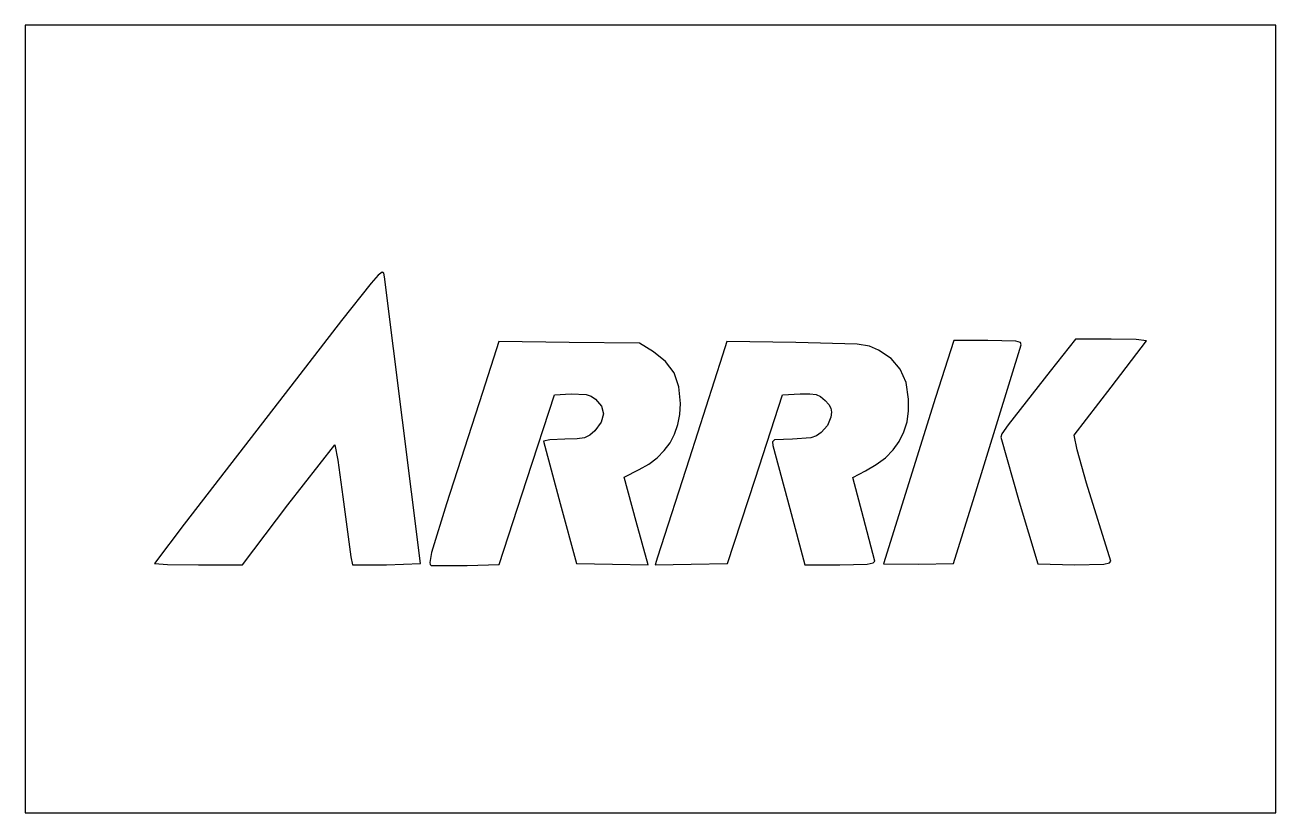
# Model space of a CAD drawing. Extents: x 8.9 to 103.4, y 5.7 to 65.3.
import ezdxf

# ---------------------------------------------------------------- set-up
doc = ezdxf.new("R2010")
doc.units = 0
doc.layers.get('0').update_dxf_attribs({"linetype": 'CONTINUOUS'})

msp = doc.modelspace()

# ---------------------------------------------------------------- linework, layer by layer
at = {"color": 1}
msp.add_lwpolyline([(8.854722, 65.295308), (8.854722, 5.708385), (103.44161, 5.708385), (103.44161, 65.295308), (8.854722, 65.295308), (8.854722, 65.295308)], dxfattribs=at)
at = {"color": 7}
for points in [[(35.851042, 46.595905), (35.560284, 46.385701), (35.015859, 45.772105), (32.789041, 42.951269), (28.963606, 37.995843), (20.879483, 27.555828), (18.648164, 24.584225), (19.623273, 24.506351), (21.967582, 24.473981), (25.287001, 24.473981), (28.721623, 29.011586), (32.274205, 33.550843), (32.502755, 32.392641), (32.887708, 29.606898), (33.500108, 25.068191), (33.615864, 24.473981), (36.182323, 24.473981), (38.748781, 24.567137), (36.037353, 46.256907), (35.974724, 46.517458), (35.851042, 46.595905), (35.851042, 46.595905)], [(44.68151, 41.353283), (43.440175, 37.506351), (40.720478, 29.076616), (39.601759, 25.399232), (39.468467, 24.662583), (39.489505, 24.494053), (39.561824, 24.429872), (42.288133, 24.43594), (44.693086, 24.505945), (46.786602, 30.919886), (48.880118, 37.333826), (50.149565, 37.397216), (51.283959, 37.35812), (51.657365, 37.227982), (52.000548, 37.003098), (52.447002, 36.481466), (52.586983, 35.88504), (52.421206, 35.250814), (51.950386, 34.615783), (51.562037, 34.269306), (51.165965, 34.079494), (50.594627, 33.999765), (49.680481, 33.983541), (48.527376, 33.935944), (48.054398, 33.821483), (49.312271, 29.120719), (50.559121, 24.582013), (53.271649, 24.521377), (55.98418, 24.461295), (55.05483, 27.760871), (54.164066, 31.091313), (55.302878, 31.6745), (56.026296, 32.092369), (56.655897, 32.571712), (57.190867, 33.111234), (57.630393, 33.709644), (57.973662, 34.365648), (58.219861, 35.077955), (58.368177, 35.845272), (58.417796, 36.666305), (58.297162, 37.930104), (57.92647, 38.985624), (57.292531, 39.858238), (56.382158, 40.573319), (55.318863, 41.224304), (50.000188, 41.288796), (44.68151, 41.353288), (44.68151, 41.353283)], [(61.917461, 41.353847), (61.584527, 40.31646), (59.069331, 32.471013), (56.688634, 25.061579), (56.490195, 24.461303), (59.230288, 24.521386), (61.970378, 24.582021), (64.055075, 30.957926), (66.139218, 37.333834), (67.465442, 37.398325), (68.190286, 37.415482), (68.666128, 37.359199), (69.014294, 37.197354), (69.356111, 36.897824), (69.631778, 36.587434), (69.784246, 36.308756), (69.830822, 36.011384), (69.788814, 35.644912), (69.52072, 35.016298), (69.062315, 34.471373), (68.698384, 34.224699), (68.281361, 34.076758), (66.875643, 33.985203), (65.51778, 33.917663), (65.369343, 33.772337), (65.407757, 33.497376), (66.67555, 28.743696), (67.819874, 24.476188), (70.467361, 24.475059), (72.531723, 24.533566), (72.976781, 24.616772), (73.109887, 24.744053), (72.251646, 28.028745), (71.44687, 31.081926), (72.406538, 31.580777), (73.218108, 32.049061), (73.914499, 32.577268), (74.495594, 33.165198), (74.961276, 33.812651), (75.311427, 34.519428), (75.54593, 35.28533), (75.664669, 36.110156), (75.667526, 36.993709), (75.470513, 38.255584), (75.036997, 39.279007), (74.351546, 40.089405), (73.398724, 40.712207), (72.702568, 41.000131), (71.765958, 41.161105), (67.138022, 41.28933), (61.917461, 41.353822), (61.917461, 41.353847)], [(79.072935, 41.440388), (77.696551, 37.117757), (73.763629, 24.557217), (76.407809, 24.521386), (79.051438, 24.582021), (80.642796, 29.660918), (84.171124, 41.116273), (84.113201, 41.282635), (83.759851, 41.381192), (81.659786, 41.440388), (79.072935, 41.440388), (79.072935, 41.440388)], [(88.288704, 41.548426), (86.367166, 39.117016), (83.193289, 35.059721), (82.721628, 34.383305), (82.626067, 34.117494), (84.031116, 29.239238), (85.435062, 24.538474), (85.435062, 24.53791), (88.237991, 24.473967), (90.425129, 24.53141), (90.857241, 24.614555), (90.949419, 24.744065), (89.124118, 30.640892), (88.420073, 33.168782), (88.182317, 34.287804), (90.984146, 37.909839), (93.648169, 41.422184), (92.860886, 41.511418), (90.968161, 41.548412), (88.288704, 41.548412), (88.288704, 41.548426)]]:
    msp.add_lwpolyline(points, dxfattribs=at)

doc.saveas('drawing.dxf')
